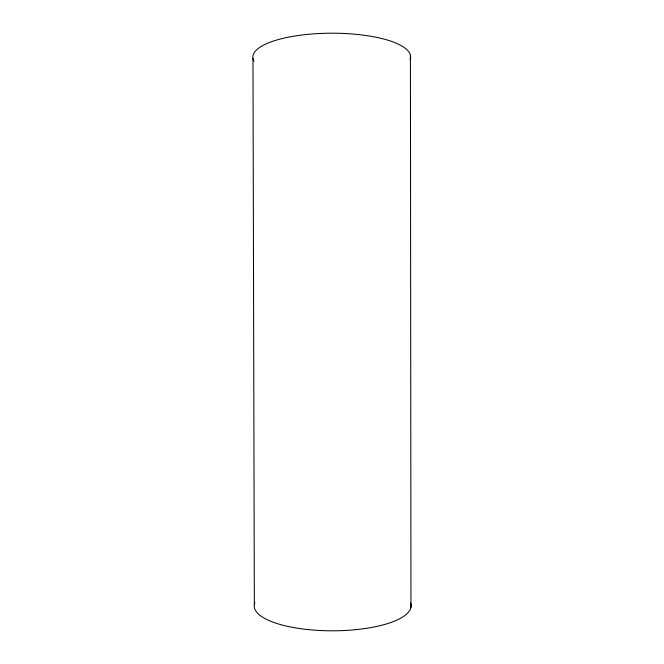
<?xml version="1.0" encoding="UTF-8"?>
<svg xmlns="http://www.w3.org/2000/svg" width="664" height="664" viewBox="0 0 664 664"><rect width="100%" height="100%" fill="white"/><g stroke="black" fill="none" stroke-linecap="round" stroke-linejoin="round"><path stroke-width="1" d="M252.976 58.532L254.345 604.58M410.427 55.328L410.958 607.377M410.651 603.012A78.452 24.941 -0.1 0 1 331.801 630.808A78.452 24.941 -0.1 0 1 254.91 602.696M253.93 61.088A78.883 23.821 -0.1 0 1 329.468 33.208A78.883 23.821 -0.1 0 1 410.128 59.503"/></g></svg>
